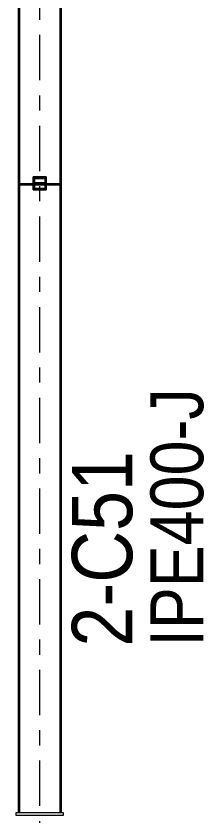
# Model space of a CAD drawing. Header units: millimetres. Extents: x -94 to 729, y -75 to 499.
# Drawn here: x 188.8 to 201.2, y 14.3 to 67.1 of the extents above; entities that cross this region are included whole.
import ezdxf

# ---------------------------------------------------------------- set-up
doc = ezdxf.new("R2010")
doc.units = ezdxf.units.MM
for name, pattern in [('XKITLINE00', [0]), ('XKITLINE02', [4, 2, -2]), ('XKITLINE03', [6, 3, -1, 1, -1])]:
    doc.linetypes.add(name, pattern=pattern)
for name, color, linetype, lineweight in [('Part', 2, 'Continuous', 0), ('PartMark', 7, 'Continuous', 0), ('S-grid', 1, 'Continuous', 0)]:
    doc.layers.add(name, color=color, linetype=linetype, lineweight=lineweight)
doc.styles.add('ARIAL', font='ARIAL.TTF')

# ---------------------------------------------------------------- blocks, each defined once
blk = doc.blocks.new('*A63')
at = {"layer": 'Part'}
h = blk.add_hatch(color=3, dxfattribs=at)
h.paths.add_polyline_path([(190, 55.714), (190, 56.429), (190.714, 56.429), (190.714, 55.714)], flags=17)
h.paths.add_polyline_path([(190.029, 56.4), (190.029, 55.743), (190.686, 55.743), (190.686, 56.4)])
blk = doc.blocks.new('*A772')
at = {"layer": 'S-grid', "color": 1, "linetype": 'XKITLINE03', "lineweight": 0}
blk.add_line((190.357, -3.11), (190.357, 115.008), dxfattribs=at)
blk = doc.blocks.new('*A773')
at = {"layer": 'Part', "color": 2, "linetype": 'XKITLINE00', "lineweight": 0}
for p, q in [((188.929, 98.022), (191.786, 98.022)), ((189.021, 98.022), (189.021, 56.036)), ((191.693, 98.022), (191.693, 56.036)), ((188.929, 88.308), (188.929, 14.429)), ((191.786, 88.308), (191.786, 14.429)), ((189.021, 55.964), (189.021, 14.429)), ((191.693, 55.964), (191.693, 14.429))]:
    blk.add_line(p, q, dxfattribs=at)
at = {"layer": 'Part', "color": 7, "linetype": 'XKITLINE02', "lineweight": 0}
for p, q in [((188.929, 88.308), (188.929, 98.022)), ((191.786, 98.022), (191.786, 88.308)), ((189.021, 56.036), (189.021, 55.964)), ((191.693, 56.036), (191.693, 55.964)), ((191.786, 14.429), (188.929, 14.429))]:
    blk.add_line(p, q, dxfattribs=at)
blk = doc.blocks.new('*A822')
at = {"layer": 'Part', "color": 7, "linetype": 'XKITLINE02', "lineweight": 0}
for p, q in [((190.714, 56.429), (190, 56.429)), ((190, 56.429), (190, 55.714)), ((190.029, 56.4), (190.686, 56.4)), ((190.029, 55.743), (190.029, 56.4)), ((190.686, 56.4), (190.686, 55.743)), ((190.714, 55.714), (190.714, 56.429)), ((190, 55.714), (190.714, 55.714)), ((190.686, 55.743), (190.029, 55.743))]:
    blk.add_line(p, q, dxfattribs=at)
blk = doc.blocks.new('*A823')
at = {"layer": 'Part', "color": 2, "linetype": 'XKITLINE00', "lineweight": 0}
for p, q in [((190, 56.429), (190, 55.714)), ((190, 56.429), (190.714, 56.429)), ((190.029, 55.743), (190.029, 56.4)), ((190.029, 56.4), (190.686, 56.4)), ((190.686, 56.4), (190.686, 55.743)), ((190.714, 56.429), (190.714, 55.714)), ((190.714, 55.714), (190, 55.714)), ((190.686, 55.743), (190.029, 55.743))]:
    blk.add_line(p, q, dxfattribs=at)
blk = doc.blocks.new('*A824')
at = {"layer": 'Part', "color": 2, "linetype": 'XKITLINE00', "lineweight": 0}
for p, q in [((188.786, 14.429), (188.786, 14.286)), ((191.929, 14.429), (188.786, 14.429)), ((188.786, 14.286), (191.929, 14.286)), ((191.929, 14.286), (191.929, 14.429))]:
    blk.add_line(p, q, dxfattribs=at)
blk = doc.blocks.new('*A825')
at = {"layer": 'Part', "color": 7, "linetype": 'XKITLINE02', "lineweight": 0}
for p, q in [((191.693, 56.036), (189.021, 56.036)), ((189.021, 55.964), (189.021, 56.036)), ((189.129, 56.036), (189.129, 55.964)), ((191.586, 55.964), (191.586, 56.036)), ((191.693, 56.036), (191.693, 55.964)), ((191.693, 55.964), (189.021, 55.964))]:
    blk.add_line(p, q, dxfattribs=at)
blk = doc.blocks.new('*A826')
at = {"layer": 'Part', "color": 7, "linetype": 'XKITLINE02', "lineweight": 0}
for p, q in [((189.929, 56.107), (189.929, 56.036)), ((190.786, 56.107), (189.929, 56.107)), ((189.929, 56.036), (190.786, 56.036)), ((190.786, 56.036), (190.786, 56.107))]:
    blk.add_line(p, q, dxfattribs=at)
blk = doc.blocks.new('*A827')
at = {"layer": 'Part', "color": 7, "linetype": 'XKITLINE02', "lineweight": 0}
for p, q in [((189.929, 56.5), (190.786, 56.5)), ((189.929, 55.643), (189.929, 56.5)), ((190.786, 56.5), (190.786, 55.643)), ((190.786, 55.643), (189.929, 55.643))]:
    blk.add_line(p, q, dxfattribs=at)
blk = doc.blocks.new('*A828')
at = {"layer": 'Part', "color": 2, "linetype": 'XKITLINE00', "lineweight": 0}
for p, q in [((189.929, 56.036), (189.021, 56.036)), ((189.021, 55.964), (189.021, 56.036)), ((191.693, 56.036), (190.786, 56.036)), ((191.693, 56.036), (191.693, 55.964)), ((189.929, 55.964), (189.021, 55.964)), ((191.693, 55.964), (190.786, 55.964))]:
    blk.add_line(p, q, dxfattribs=at)
at = {"layer": 'Part', "color": 7, "linetype": 'XKITLINE02', "lineweight": 0}
for p, q in [((189.129, 55.964), (189.129, 56.036)), ((190.786, 56.036), (189.929, 56.036)), ((191.586, 55.964), (191.586, 56.036)), ((190.786, 55.964), (189.929, 55.964))]:
    blk.add_line(p, q, dxfattribs=at)
blk = doc.blocks.new('*A829')
at = {"layer": 'Part', "color": 7, "linetype": 'XKITLINE02', "lineweight": 0}
for p, q in [((189.929, 56.036), (189.929, 56.107)), ((189.929, 56.107), (190.786, 56.107)), ((190.786, 56.036), (189.929, 56.036)), ((190.786, 56.107), (190.786, 56.036))]:
    blk.add_line(p, q, dxfattribs=at)
blk = doc.blocks.new('*A830')
at = {"layer": 'Part', "color": 2, "linetype": 'XKITLINE00', "lineweight": 0}
for p, q in [((190.786, 56.5), (189.929, 56.5)), ((189.929, 56.5), (189.929, 55.643)), ((190.786, 55.643), (190.786, 56.5)), ((189.929, 55.643), (190.786, 55.643))]:
    blk.add_line(p, q, dxfattribs=at)
blk = doc.blocks.new('*A2368')
at = {"layer": 'PartMark', "color": 7, "style": 'ARIAL', "width": 0.85}
blk.add_text('IPE400-J', height=3.5, rotation=90.0002, dxfattribs=at).set_placement((201.186, 25.429))
at = {"layer": 'PartMark', "color": 3, "style": 'ARIAL', "width": 0.85}
blk.add_text('2-C51', height=4, rotation=90.0002, dxfattribs=at).set_placement((196.486, 25.429))

msp = doc.modelspace()

# ---------------------------------------------------------------- block references
at = {"lineweight": 0}
for name in ['*A772', '*A773', '*A825', '*A828', '*A827', '*A830', '*A826', '*A829', '*A63', '*A822', '*A823', '*A2368', '*A824']:
    msp.add_blockref(name, (0, 0), dxfattribs=at)

doc.saveas('drawing.dxf')
